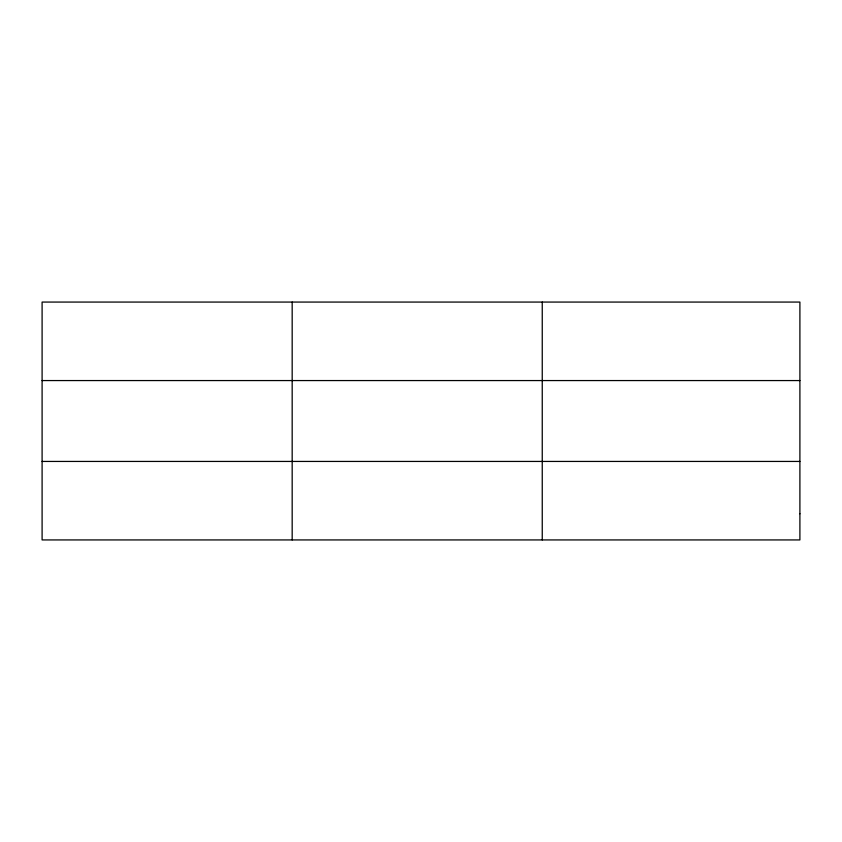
<?xml version="1.0" encoding="UTF-8"?>
<svg xmlns="http://www.w3.org/2000/svg" width="842" height="842" viewBox="0 0 842 842"><rect width="100%" height="100%" fill="white"/><g stroke="black" fill="none" stroke-linecap="round" stroke-linejoin="round"><path stroke-width="1.26" d="M292.174 539.933L292.174 302.067M542.248 539.933L542.248 302.067M42.1 380.563L799.9 380.563M42.1 461.437L799.9 461.437M799.9 513.767L799.9 539.933L42.1 539.933L42.1 302.067L799.9 302.067L799.9 513.767"/></g></svg>
